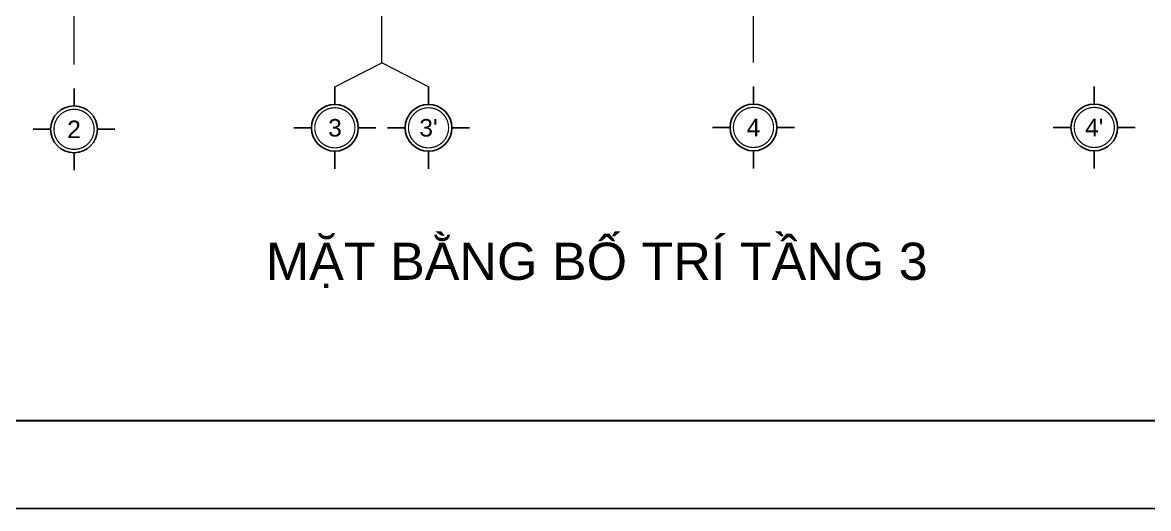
# Model space of a CAD drawing. Header units: millimetres. Extents: x 886808 to 1650903, y -1008069 to 230892.
# Drawn here: x 939122 to 957294, y -518690 to -510837 of the extents above; entities that cross this region are included whole.
import ezdxf
from ezdxf.enums import TextEntityAlignment as Align

# ---------------------------------------------------------------- set-up
doc = ezdxf.new("R2010")
doc.units = ezdxf.units.MM
for name, pattern in [('CENTER', [2, 1.25, -0.25, 0.25, -0.25]), ('CENTER2', [28.575, 19.05, -3.175, 3.175, -3.175]), ('CONTINOUS', [0])]:
    doc.linetypes.add(name, pattern=pattern)
doc.layers.get('0').update_dxf_attribs({"lineweight": 0})
for name, color, linetype, lineweight in [('8l NET TO', 8, 'Continuous', 9), ('A-Wall', 113, 'Continuous', 30), ('net truc', 250, 'CENTER2', 5), ('Q - TEN PHONG', 7, 'Continuous', 18), ('Text', 250, 'Continuous', 25)]:
    doc.layers.add(name, color=color, linetype=linetype, lineweight=lineweight)
doc.styles.add('Arial', font='arial.ttf', dxfattribs={"height": 253.361452})
doc.styles.add('DAT', font='')
doc.styles.get('DAT').set_extended_font_data('VNI-Helve')

# ---------------------------------------------------------------- blocks, each defined once
blk = doc.blocks.new('*U900')
for p, q in [((0, 7), (0, 4)), ((-7, 0), (-4, 0)), ((7, 0), (4, 0)), ((0, -7), (0, -4))]:
    blk.add_line(p, q)
blk.add_circle((0, 0), 4)
at = {"layer": 'net truc', "color": 4, "linetype": 'CONTINOUS', "ltscale": 0.08, "const_width": 0.208}
blk.add_lwpolyline([(3.43, -0.02, 0.414214), (0.02, 3.43, 2.414214), (3.43, -0.02, 0.24166)], format="xyb", dxfattribs=at)
at = {"color": 7, "style": 'Arial', "flags": 8}
blk.add_attdef('DETAIL#', text='', height=3, dxfattribs=at).set_placement((0, 0), align=Align.MIDDLE_CENTER)
blk = doc.blocks.new('TRUC KHU BEP')
at = {"layer": '8l NET TO', "color": 251, "linetype": 'CENTER', "ltscale": 1000, "true_color": 0x636466, "transparency": 33554636}
for p, q in [((5035, -4024), (5035, 41133)), ((10000, -3999), (10000, 41158))]:
    blk.add_line(p, q, dxfattribs=at)
blk.add_lwpolyline([(9244, -4387), (10000, -3999)], dxfattribs=at)
at = {"layer": 'Text', "transparency": 33554636, "xscale": 94.41941626506186, "yscale": 94.41941626506186, "zscale": 94.41941626506186}
blk.add_blockref('*U900', (5035, -5073), dxfattribs=at).add_auto_attribs({'DETAIL#': '2'})
at = {"layer": 'Text', "transparency": 33554636}
ref = blk.add_blockref('*U900', (9244, -5048), dxfattribs=dict(at, xscale=-94.41941626506186, yscale=94.41941626506186, zscale=94.41941626506186))
ref.add_attrib('DETAIL#', '3', dxfattribs={"layer": '0', "color": 7, "height": 283, "style": 'Arial', "flags": 8}).set_placement((9246, -5048), align=Align.MIDDLE_CENTER)

msp = doc.modelspace()

# ---------------------------------------------------------------- linework, layer by layer
at = {"layer": '8l NET TO', "color": 251, "linetype": 'CENTER', "ltscale": 1000, "true_color": 0x636466, "transparency": 33554636}
for p, q in [((944918.6, -511483.1), (944918.6, -466326.1)), ((950918.6, -511483.1), (950918.6, -466326.1))]:
    msp.add_line(p, q, dxfattribs=at)
msp.add_lwpolyline([(945674.2, -511877.4), (944918.6, -511488.9)], dxfattribs=at)
at = {"layer": 'A-Wall', "linetype": 'Continuous', "transparency": 33554636}
msp.add_line((998270.2, -517271.1), (918816.7, -517271.1), dxfattribs=at)
at = {"layer": 'Defpoints', "transparency": 33554636}
msp.add_lwpolyline([(915979, -518689.9), (999689.1, -518689.9), (999689.1, -459495), (915979, -459495)], close=True, dxfattribs=at)

# ---------------------------------------------------------------- block references
at = {"transparency": 33554636}
msp.add_blockref('TRUC KHU BEP', (934918.6, -507490.1), dxfattribs=at)
at = {"layer": 'Text', "transparency": 33554636, "xscale": 94.41941626506186, "yscale": 94.41941626506186, "zscale": 94.41941626506186}
for p, values in [((945674.2, -512538.4), {'DETAIL#': "3'"}), ((950918.6, -512532.6), {'DETAIL#': '4'}), ((956418.6, -512532.6), {'DETAIL#': "4'"})]:
    msp.add_blockref('*U900', p, dxfattribs=at).add_auto_attribs(values)

# ---------------------------------------------------------------- texts
at = {"layer": 'Q - TEN PHONG', "transparency": 33554636, "insert": (948389.1, -514394.5), "char_height": 601.002, "width": 15887.146, "attachment_point": 2, "style": 'DAT'}
msp.add_mtext('{\\fArial|b0|i0|c0|p34;MẶT BẰNG BỐ TRÍ TẦNG 3}', dxfattribs=at)

doc.saveas('drawing.dxf')
